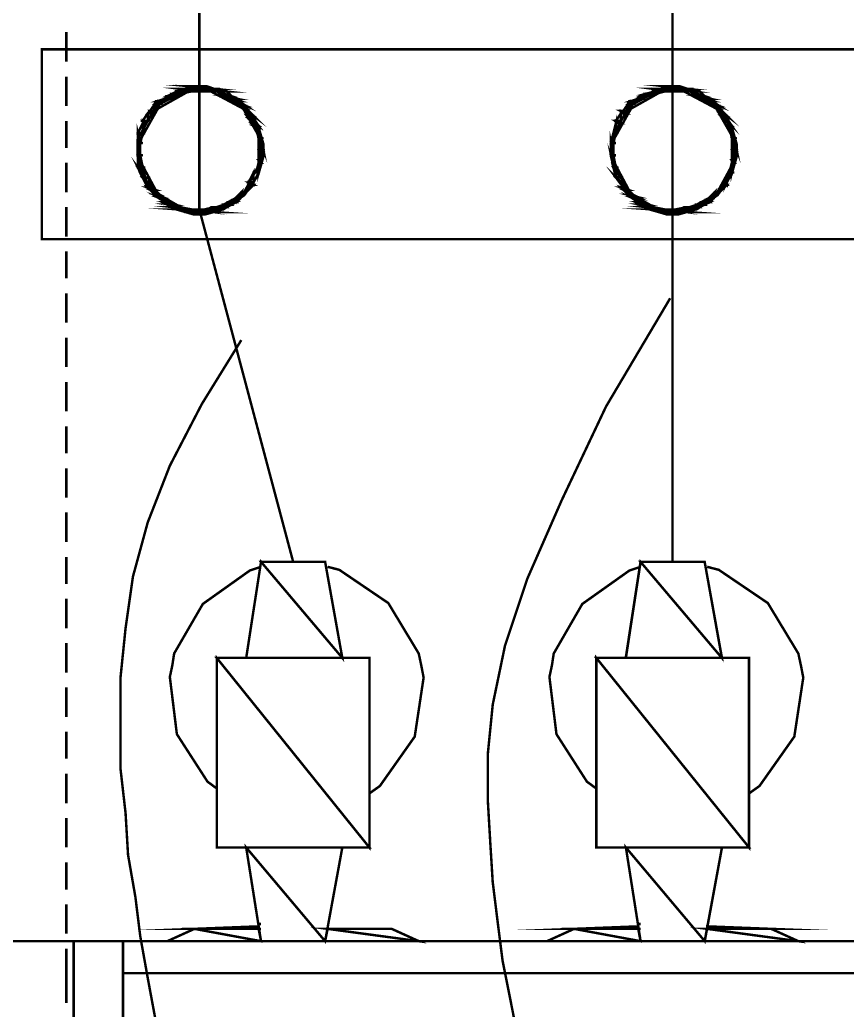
# Model space of a CAD drawing. Header units: metres. Extents: x -593 to 248, y 430 to 1024.
# Drawn here: x -415.98 to -401.74, y 891.44 to 908.48 of the extents above; entities that cross this region are included whole.
import ezdxf

# ---------------------------------------------------------------- set-up
doc = ezdxf.new("R2010")
doc.units = ezdxf.units.M
doc.header["$MEASUREMENT"] = 0
for name, color, linetype in [('C00-00-00-BLACK', 7, 'Continuous'), ('C00-7E-FF', 150, 'Continuous'), ('C00-FF-00', 3, 'Continuous'), ('C62-64-65', 252, 'Continuous'), ('CFF-00-00', 1, 'Continuous')]:
    doc.layers.add(name, color=color, linetype=linetype)

msp = doc.modelspace()

# ---------------------------------------------------------------- linework, layer by layer
at = {"layer": 'C00-00-00-BLACK', "const_width": 0.0423}
for points in [[(-415.599, 907.972), (-415.599, 904.707), (-393.886, 904.707), (-393.886, 907.972), (-415.599, 907.972)], [(-411.785, 906.234), (-411.785, 906.339), (-411.875, 906.652), (-412.114, 906.988), (-412.466, 907.214), (-412.783, 907.295), (-412.888, 907.295), (-413.076, 907.295), (-413.641, 906.988), (-413.949, 906.423), (-413.949, 906.234), (-413.949, 906.129), (-413.867, 905.812), (-413.641, 905.463), (-413.304, 905.223), (-412.992, 905.133), (-412.888, 905.133), (-412.783, 905.133), (-412.466, 905.223), (-412.114, 905.463), (-411.875, 905.812), (-411.785, 906.129), (-411.785, 906.234)], [(-412.846, 907.292), (-413.229, 907.292), (-412.93, 907.25), (-412.846, 907.292)], [(-412.758, 907.335), (-413.054, 907.335), (-412.631, 907.292), (-412.758, 907.335)], [(-412.844, 907.292), (-412.462, 907.25), (-412.631, 907.25), (-412.844, 907.292)], [(-413.229, 907.292), (-412.93, 907.25), (-413.229, 907.25), (-413.229, 907.292)], [(-413.142, 907.292), (-412.547, 907.292), (-413.227, 907.292), (-413.142, 907.292)], [(-412.547, 907.292), (-412.844, 907.292), (-412.462, 907.25), (-412.547, 907.292)], [(-413.054, 907.335), (-412.631, 907.292), (-413.14, 907.292), (-413.054, 907.335)], [(-412.631, 907.292), (-413.142, 907.292), (-412.547, 907.292), (-412.631, 907.292)], [(-412.846, 907.335), (-412.758, 907.335), (-413.057, 907.335), (-412.846, 907.335)], [(-412.591, 907.25), (-412.335, 907.166), (-412.462, 907.166), (-412.591, 907.25)], [(-403.641, 906.234), (-403.641, 906.339), (-403.731, 906.652), (-403.97, 906.988), (-404.323, 907.214), (-404.64, 907.295), (-404.745, 907.295), (-404.934, 907.295), (-405.497, 906.988), (-405.805, 906.423), (-405.805, 906.234), (-405.805, 906.129), (-405.723, 905.812), (-405.497, 905.463), (-405.161, 905.223), (-404.85, 905.133), (-404.745, 905.133), (-404.64, 905.133), (-404.323, 905.223), (-403.97, 905.463), (-403.731, 905.812), (-403.641, 906.129), (-403.641, 906.234)], [(-404.702, 907.292), (-405.085, 907.292), (-404.786, 907.25), (-404.702, 907.292)], [(-404.616, 907.335), (-404.872, 907.335), (-404.49, 907.292), (-404.616, 907.335)], [(-405.085, 907.292), (-404.786, 907.25), (-405.085, 907.25), (-405.085, 907.292)], [(-404.955, 907.292), (-404.406, 907.292), (-405.082, 907.292), (-404.955, 907.292)], [(-404.872, 907.335), (-404.49, 907.292), (-404.955, 907.292), (-404.872, 907.335)], [(-404.406, 907.292), (-404.702, 907.292), (-404.406, 907.25), (-404.406, 907.292)], [(-404.49, 907.292), (-404.955, 907.292), (-404.406, 907.292), (-404.49, 907.292)], [(-404.702, 907.335), (-404.616, 907.335), (-404.872, 907.335), (-404.702, 907.335)], [(-404.702, 907.292), (-404.406, 907.25), (-404.659, 907.25), (-404.702, 907.292)], [(-404.45, 907.25), (-404.193, 907.166), (-404.32, 907.166), (-404.45, 907.25)], [(-411.827, 906.234), (-411.827, 906.413), (-412.134, 906.951), (-412.7, 907.253), (-412.888, 907.253), (-413.067, 907.253), (-413.603, 906.951), (-413.905, 906.413), (-413.905, 906.234), (-413.905, 906.047), (-413.603, 905.483), (-413.067, 905.176), (-412.888, 905.176), (-412.7, 905.176), (-412.134, 905.483), (-411.827, 906.047), (-411.827, 906.234)], [(-413.48, 907.123), (-413.523, 907.08), (-413.608, 907.08), (-413.48, 907.123)], [(-413.396, 907.123), (-413.48, 907.123), (-413.523, 907.08), (-413.396, 907.123)], [(-413.353, 907.207), (-413.312, 907.166), (-413.439, 907.166), (-413.353, 907.207)], [(-413.439, 907.166), (-413.396, 907.123), (-413.48, 907.123), (-413.439, 907.166)], [(-413.312, 907.166), (-413.439, 907.166), (-413.396, 907.123), (-413.312, 907.166)], [(-413.269, 907.25), (-413.227, 907.207), (-413.353, 907.207), (-413.269, 907.25)], [(-413.227, 907.207), (-413.353, 907.207), (-413.312, 907.166), (-413.227, 907.207)], [(-413.014, 907.25), (-413.269, 907.25), (-413.227, 907.207), (-413.014, 907.25)], [(-413.227, 907.25), (-413.014, 907.25), (-413.269, 907.25), (-413.227, 907.25)], [(-412.93, 907.25), (-413.227, 907.25), (-413.014, 907.25), (-412.93, 907.25)], [(-412.419, 907.25), (-412.591, 907.25), (-412.335, 907.166), (-412.419, 907.25)], [(-412.335, 907.166), (-412.465, 907.166), (-412.251, 907.123), (-412.335, 907.166)], [(-412.462, 907.25), (-412.631, 907.25), (-412.419, 907.25), (-412.462, 907.25)], [(-412.631, 907.25), (-412.419, 907.25), (-412.589, 907.25), (-412.631, 907.25)], [(-412.465, 907.166), (-412.251, 907.123), (-412.38, 907.123), (-412.465, 907.166)], [(-412.378, 907.123), (-412.208, 907.08), (-412.292, 907.08), (-412.378, 907.123)], [(-412.251, 907.123), (-412.378, 907.123), (-412.208, 907.08), (-412.251, 907.123)], [(-412.295, 907.08), (-412.082, 906.996), (-412.166, 906.996), (-412.295, 907.08)], [(-403.684, 906.234), (-403.684, 906.413), (-403.991, 906.951), (-404.557, 907.253), (-404.745, 907.253), (-404.924, 907.253), (-405.46, 906.951), (-405.761, 906.413), (-405.761, 906.234), (-405.761, 906.047), (-405.46, 905.483), (-404.924, 905.176), (-404.745, 905.176), (-404.557, 905.176), (-403.991, 905.483), (-403.684, 906.047), (-403.684, 906.234)], [(-405.337, 907.123), (-405.337, 907.08), (-405.464, 907.08), (-405.337, 907.123)], [(-405.209, 907.207), (-405.168, 907.166), (-405.295, 907.166), (-405.209, 907.207)], [(-405.295, 907.166), (-405.252, 907.123), (-405.337, 907.123), (-405.295, 907.166)], [(-405.044, 907.25), (-405.044, 907.204), (-405.212, 907.204), (-405.044, 907.25)], [(-405.252, 907.123), (-405.337, 907.123), (-405.337, 907.08), (-405.252, 907.123)], [(-405.168, 907.166), (-405.295, 907.166), (-405.252, 907.123), (-405.168, 907.166)], [(-405.082, 907.207), (-405.209, 907.207), (-405.168, 907.166), (-405.082, 907.207)], [(-404.872, 907.25), (-404.829, 907.25), (-405.082, 907.25), (-404.872, 907.25)], [(-404.872, 907.25), (-405.082, 907.25), (-404.786, 907.25), (-404.872, 907.25)], [(-404.872, 907.25), (-405.044, 907.25), (-405.044, 907.204), (-404.872, 907.25)], [(-404.406, 907.25), (-404.659, 907.25), (-404.32, 907.25), (-404.406, 907.25)], [(-404.659, 907.25), (-404.32, 907.25), (-404.49, 907.25), (-404.659, 907.25)], [(-404.279, 907.25), (-404.45, 907.25), (-404.193, 907.166), (-404.279, 907.25)], [(-404.193, 907.166), (-404.323, 907.166), (-404.11, 907.123), (-404.193, 907.166)], [(-404.32, 907.25), (-404.49, 907.25), (-404.279, 907.25), (-404.32, 907.25)], [(-404.49, 907.25), (-404.279, 907.25), (-404.449, 907.25), (-404.49, 907.25)], [(-404.323, 907.166), (-404.11, 907.123), (-404.239, 907.123), (-404.323, 907.166)], [(-404.233, 907.123), (-404.064, 907.08), (-404.149, 907.08), (-404.233, 907.123)], [(-404.107, 907.123), (-404.233, 907.123), (-404.064, 907.08), (-404.107, 907.123)], [(-404.151, 907.08), (-403.937, 906.996), (-404.021, 906.996), (-404.151, 907.08)], [(-413.65, 907.038), (-413.65, 906.911), (-413.738, 906.911), (-413.65, 907.038)], [(-413.608, 907.08), (-413.566, 907.038), (-413.65, 907.038), (-413.608, 907.08)], [(-413.566, 907.038), (-413.65, 907.038), (-413.65, 906.911), (-413.566, 907.038)], [(-413.523, 907.08), (-413.608, 907.08), (-413.566, 907.038), (-413.523, 907.08)], [(-412.208, 907.08), (-412.295, 907.08), (-412.082, 906.996), (-412.208, 907.08)], [(-412.166, 906.996), (-412.082, 906.953), (-412.123, 906.953), (-412.166, 906.996)], [(-412.082, 906.996), (-412.166, 906.996), (-412.082, 906.953), (-412.082, 906.996)], [(-412.123, 906.953), (-411.955, 906.827), (-412.039, 906.827), (-412.123, 906.953)], [(-412.082, 906.953), (-412.123, 906.953), (-411.955, 906.827), (-412.082, 906.953)], [(-405.507, 907.038), (-405.507, 906.911), (-405.594, 906.911), (-405.507, 907.038)], [(-405.464, 907.08), (-405.421, 907.038), (-405.507, 907.038), (-405.464, 907.08)], [(-405.421, 907.038), (-405.507, 907.038), (-405.507, 906.911), (-405.421, 907.038)], [(-405.337, 907.08), (-405.464, 907.08), (-405.421, 907.038), (-405.337, 907.08)], [(-404.064, 907.08), (-404.151, 907.08), (-403.937, 906.996), (-404.064, 907.08)], [(-404.021, 906.996), (-403.937, 906.953), (-403.98, 906.953), (-404.021, 906.996)], [(-403.937, 906.996), (-404.021, 906.996), (-403.937, 906.953), (-403.937, 906.996)], [(-403.98, 906.953), (-403.81, 906.827), (-403.895, 906.827), (-403.98, 906.953)], [(-403.937, 906.953), (-403.98, 906.953), (-403.81, 906.827), (-403.937, 906.953)], [(-413.862, 906.7), (-413.862, 906.528), (-413.946, 906.528), (-413.862, 906.7)], [(-413.776, 906.869), (-413.776, 906.741), (-413.865, 906.741), (-413.776, 906.869)], [(-413.862, 906.741), (-413.819, 906.7), (-413.862, 906.7), (-413.862, 906.741)], [(-413.735, 906.911), (-413.692, 906.869), (-413.776, 906.869), (-413.735, 906.911)], [(-413.692, 906.869), (-413.776, 906.869), (-413.776, 906.741), (-413.692, 906.869)], [(-413.65, 906.911), (-413.735, 906.911), (-413.692, 906.869), (-413.65, 906.911)], [(-412.041, 906.784), (-411.869, 906.657), (-411.955, 906.657), (-412.041, 906.784)], [(-411.955, 906.827), (-412.039, 906.827), (-411.955, 906.784), (-411.955, 906.827)], [(-411.955, 906.784), (-412.041, 906.784), (-411.869, 906.657), (-411.955, 906.784)], [(-412.039, 906.827), (-411.955, 906.784), (-412.039, 906.784), (-412.039, 906.827)], [(-411.912, 906.614), (-411.827, 906.445), (-411.869, 906.445), (-411.912, 906.614)], [(-405.72, 906.7), (-405.72, 906.528), (-405.763, 906.528), (-405.72, 906.7)], [(-405.634, 906.869), (-405.634, 906.741), (-405.72, 906.741), (-405.634, 906.869)], [(-405.507, 906.911), (-405.634, 906.911), (-405.548, 906.869), (-405.507, 906.911)], [(-405.634, 906.911), (-405.548, 906.869), (-405.634, 906.869), (-405.634, 906.911)], [(-405.548, 906.869), (-405.634, 906.869), (-405.634, 906.741), (-405.548, 906.869)], [(-403.895, 906.827), (-403.81, 906.784), (-403.853, 906.784), (-403.895, 906.827)], [(-403.853, 906.784), (-403.725, 906.657), (-403.768, 906.657), (-403.853, 906.784)], [(-403.81, 906.827), (-403.895, 906.827), (-403.81, 906.784), (-403.81, 906.827)], [(-403.81, 906.784), (-403.853, 906.784), (-403.725, 906.657), (-403.81, 906.784)], [(-403.768, 906.614), (-403.684, 906.445), (-403.725, 906.445), (-403.768, 906.614)], [(-413.946, 906.53), (-413.905, 906.361), (-413.946, 906.361), (-413.946, 906.53)], [(-413.776, 906.741), (-413.862, 906.741), (-413.819, 906.7), (-413.776, 906.741)], [(-413.819, 906.7), (-413.862, 906.7), (-413.862, 906.528), (-413.819, 906.7)], [(-411.955, 906.657), (-411.869, 906.614), (-411.912, 906.614), (-411.955, 906.657)], [(-411.869, 906.657), (-411.955, 906.657), (-411.869, 906.614), (-411.869, 906.657)], [(-411.869, 906.614), (-411.912, 906.614), (-411.827, 906.445), (-411.869, 906.614)], [(-405.763, 906.53), (-405.763, 906.361), (-405.805, 906.361), (-405.763, 906.53)], [(-405.636, 906.741), (-405.72, 906.741), (-405.636, 906.7), (-405.636, 906.741)], [(-405.72, 906.741), (-405.636, 906.7), (-405.72, 906.7), (-405.72, 906.741)], [(-405.636, 906.7), (-405.72, 906.7), (-405.72, 906.528), (-405.636, 906.7)], [(-403.725, 906.657), (-403.768, 906.657), (-403.725, 906.614), (-403.725, 906.657)], [(-403.725, 906.614), (-403.768, 906.614), (-403.684, 906.445), (-403.725, 906.614)], [(-403.768, 906.657), (-403.725, 906.614), (-403.768, 906.614), (-403.768, 906.657)], [(-413.862, 906.53), (-413.946, 906.53), (-413.905, 906.361), (-413.862, 906.53)], [(-413.946, 906.361), (-413.905, 906.149), (-413.946, 906.149), (-413.946, 906.361)], [(-413.946, 906.53), (-413.862, 906.53), (-413.819, 906.53), (-413.946, 906.53)], [(-413.862, 906.53), (-413.819, 906.53), (-413.946, 906.53), (-413.862, 906.53)], [(-411.827, 906.445), (-411.869, 906.445), (-411.785, 906.234), (-411.827, 906.445)], [(-411.869, 906.445), (-411.785, 906.234), (-411.869, 906.234), (-411.869, 906.445)], [(-411.869, 906.445), (-411.827, 906.445), (-411.785, 906.445), (-411.869, 906.445)], [(-411.827, 906.445), (-411.785, 906.445), (-411.869, 906.445), (-411.827, 906.445)], [(-405.805, 906.361), (-405.763, 906.149), (-405.805, 906.149), (-405.805, 906.361)], [(-405.763, 906.53), (-405.72, 906.53), (-405.678, 906.53), (-405.763, 906.53)], [(-405.72, 906.53), (-405.678, 906.53), (-405.763, 906.53), (-405.72, 906.53)], [(-405.72, 906.53), (-405.763, 906.53), (-405.763, 906.361), (-405.72, 906.53)], [(-403.684, 906.445), (-403.725, 906.445), (-403.641, 906.234), (-403.684, 906.445)], [(-403.725, 906.445), (-403.641, 906.234), (-403.725, 906.234), (-403.725, 906.445)], [(-403.725, 906.445), (-403.684, 906.445), (-403.641, 906.445), (-403.725, 906.445)], [(-403.684, 906.445), (-403.641, 906.445), (-403.725, 906.445), (-403.684, 906.445)], [(-413.905, 906.361), (-413.946, 906.361), (-413.905, 906.149), (-413.905, 906.361)], [(-413.946, 906.361), (-413.905, 906.361), (-413.862, 906.361), (-413.946, 906.361)], [(-413.905, 906.361), (-413.862, 906.361), (-413.946, 906.361), (-413.905, 906.361)], [(-411.869, 906.234), (-411.827, 906.065), (-411.869, 906.065), (-411.869, 906.234)], [(-405.805, 906.149), (-405.72, 905.938), (-405.763, 905.938), (-405.805, 906.149)], [(-405.763, 906.361), (-405.805, 906.361), (-405.763, 906.149), (-405.763, 906.361)], [(-405.805, 906.361), (-405.763, 906.361), (-405.72, 906.361), (-405.805, 906.361)], [(-405.763, 906.361), (-405.72, 906.361), (-405.805, 906.361), (-405.763, 906.361)], [(-403.725, 906.234), (-403.684, 906.065), (-403.725, 906.065), (-403.725, 906.234)], [(-413.946, 905.938), (-413.819, 905.768), (-413.862, 905.768), (-413.946, 905.938)], [(-413.905, 906.149), (-413.946, 906.149), (-413.862, 905.938), (-413.905, 906.149)], [(-413.946, 906.149), (-413.862, 905.938), (-413.946, 905.938), (-413.946, 906.149)], [(-413.946, 906.149), (-413.905, 906.149), (-413.862, 906.149), (-413.946, 906.149)], [(-413.905, 906.149), (-413.862, 906.149), (-413.946, 906.149), (-413.905, 906.149)], [(-411.869, 906.022), (-411.869, 905.852), (-411.912, 905.852), (-411.869, 906.022)], [(-411.785, 906.234), (-411.869, 906.234), (-411.827, 906.065), (-411.785, 906.234)], [(-411.869, 906.065), (-411.827, 906.022), (-411.869, 906.022), (-411.869, 906.065)], [(-405.763, 906.149), (-405.805, 906.149), (-405.72, 905.938), (-405.763, 906.149)], [(-405.805, 906.149), (-405.763, 906.149), (-405.72, 906.149), (-405.805, 906.149)], [(-405.763, 906.149), (-405.72, 906.149), (-405.805, 906.149), (-405.763, 906.149)], [(-403.725, 906.022), (-403.725, 905.852), (-403.768, 905.852), (-403.725, 906.022)], [(-403.641, 906.234), (-403.725, 906.234), (-403.684, 906.065), (-403.641, 906.234)], [(-403.725, 906.065), (-403.684, 906.022), (-403.725, 906.022), (-403.725, 906.065)], [(-413.862, 905.938), (-413.946, 905.938), (-413.819, 905.768), (-413.862, 905.938)], [(-413.946, 905.938), (-413.862, 905.938), (-413.819, 905.938), (-413.946, 905.938)], [(-413.862, 905.938), (-413.819, 905.938), (-413.946, 905.938), (-413.862, 905.938)], [(-411.955, 905.852), (-411.955, 905.683), (-412.041, 905.683), (-411.955, 905.852)], [(-411.827, 906.065), (-411.869, 906.065), (-411.827, 906.022), (-411.827, 906.065)], [(-411.827, 906.022), (-411.869, 906.022), (-411.869, 905.852), (-411.827, 906.022)], [(-405.72, 905.766), (-405.548, 905.596), (-405.594, 905.596), (-405.72, 905.766)], [(-405.763, 905.938), (-405.636, 905.768), (-405.72, 905.768), (-405.763, 905.938)], [(-405.72, 905.938), (-405.763, 905.938), (-405.636, 905.768), (-405.72, 905.938)], [(-405.763, 905.938), (-405.72, 905.938), (-405.678, 905.938), (-405.763, 905.938)], [(-405.72, 905.938), (-405.678, 905.938), (-405.763, 905.938), (-405.72, 905.938)], [(-403.768, 905.852), (-403.81, 905.682), (-403.853, 905.682), (-403.768, 905.852)], [(-403.684, 906.065), (-403.725, 906.065), (-403.684, 906.022), (-403.684, 906.065)], [(-403.684, 906.022), (-403.725, 906.022), (-403.725, 905.852), (-403.684, 906.022)], [(-413.865, 905.766), (-413.692, 905.593), (-413.776, 905.593), (-413.865, 905.766)], [(-413.776, 905.766), (-413.865, 905.766), (-413.692, 905.593), (-413.776, 905.766)], [(-413.776, 905.766), (-413.735, 905.766), (-413.862, 905.766), (-413.776, 905.766)], [(-413.776, 905.766), (-413.862, 905.766), (-413.819, 905.766), (-413.776, 905.766)], [(-412.039, 905.639), (-412.082, 905.512), (-412.123, 905.512), (-412.039, 905.639)], [(-411.912, 905.852), (-411.869, 905.852), (-411.955, 905.852), (-411.912, 905.852)], [(-411.869, 905.852), (-411.955, 905.852), (-411.955, 905.683), (-411.869, 905.852)], [(-411.869, 905.852), (-411.912, 905.852), (-411.869, 905.852)], [(-405.636, 905.766), (-405.72, 905.766), (-405.548, 905.596), (-405.636, 905.766)], [(-405.72, 905.766), (-405.636, 905.766), (-405.594, 905.766), (-405.72, 905.766)], [(-405.636, 905.766), (-405.594, 905.766), (-405.72, 905.766), (-405.636, 905.766)], [(-403.895, 905.639), (-403.937, 905.512), (-403.98, 905.512), (-403.895, 905.639)], [(-403.725, 905.852), (-403.768, 905.852), (-403.81, 905.682), (-403.725, 905.852)], [(-403.768, 905.852), (-403.725, 905.852), (-403.684, 905.852), (-403.768, 905.852)], [(-403.725, 905.852), (-403.684, 905.852), (-403.768, 905.852), (-403.725, 905.852)], [(-413.692, 905.596), (-413.776, 905.596), (-413.65, 905.554), (-413.692, 905.596)], [(-413.776, 905.596), (-413.65, 905.554), (-413.735, 905.554), (-413.776, 905.596)], [(-413.735, 905.554), (-413.566, 905.469), (-413.65, 905.469), (-413.735, 905.554)], [(-412.166, 905.512), (-412.208, 905.384), (-412.292, 905.384), (-412.166, 905.512)], [(-411.955, 905.639), (-412.039, 905.639), (-412.082, 905.512), (-411.955, 905.639)], [(-411.955, 905.682), (-412.039, 905.682), (-411.955, 905.639), (-411.955, 905.682)], [(-412.039, 905.682), (-411.955, 905.639), (-412.039, 905.639), (-412.039, 905.682)], [(-405.548, 905.596), (-405.634, 905.596), (-405.507, 905.554), (-405.548, 905.596)], [(-405.634, 905.596), (-405.507, 905.554), (-405.591, 905.554), (-405.634, 905.596)], [(-405.591, 905.554), (-405.421, 905.469), (-405.507, 905.469), (-405.591, 905.554)], [(-404.021, 905.512), (-404.064, 905.384), (-404.149, 905.384), (-404.021, 905.512)], [(-403.81, 905.639), (-403.895, 905.639), (-403.937, 905.512), (-403.81, 905.639)], [(-403.853, 905.682), (-403.81, 905.639), (-403.895, 905.639), (-403.853, 905.682)], [(-403.81, 905.682), (-403.853, 905.682), (-403.81, 905.639), (-403.81, 905.682)], [(-413.65, 905.554), (-413.735, 905.554), (-413.566, 905.469), (-413.65, 905.554)], [(-413.61, 905.427), (-413.396, 905.343), (-413.48, 905.343), (-413.61, 905.427)], [(-413.566, 905.469), (-413.65, 905.469), (-413.523, 905.427), (-413.566, 905.469)], [(-413.65, 905.469), (-413.523, 905.427), (-413.608, 905.427), (-413.65, 905.469)], [(-413.523, 905.427), (-413.61, 905.427), (-413.396, 905.343), (-413.523, 905.427)], [(-412.082, 905.512), (-412.166, 905.512), (-412.208, 905.384), (-412.082, 905.512)], [(-412.123, 905.512), (-412.082, 905.512), (-412.166, 905.512), (-412.123, 905.512)], [(-412.082, 905.512), (-412.123, 905.512), (-412.082, 905.512)], [(-405.421, 905.469), (-405.507, 905.469), (-405.337, 905.427), (-405.421, 905.469)], [(-405.507, 905.554), (-405.591, 905.554), (-405.421, 905.469), (-405.507, 905.554)], [(-405.464, 905.427), (-405.252, 905.343), (-405.337, 905.343), (-405.464, 905.427)], [(-405.507, 905.469), (-405.337, 905.427), (-405.464, 905.427), (-405.507, 905.469)], [(-405.337, 905.427), (-405.464, 905.427), (-405.252, 905.343), (-405.337, 905.427)], [(-403.937, 905.512), (-404.021, 905.512), (-404.064, 905.384), (-403.937, 905.512)], [(-403.98, 905.512), (-403.937, 905.512), (-404.021, 905.512), (-403.98, 905.512)], [(-403.937, 905.512), (-403.98, 905.512), (-403.937, 905.512)], [(-413.227, 905.257), (-413.353, 905.257), (-413.014, 905.216), (-413.227, 905.257)], [(-413.312, 905.3), (-413.442, 905.3), (-413.227, 905.257), (-413.312, 905.3)], [(-413.396, 905.343), (-413.48, 905.343), (-413.312, 905.3), (-413.396, 905.343)], [(-413.442, 905.3), (-413.227, 905.257), (-413.356, 905.257), (-413.442, 905.3)], [(-413.48, 905.343), (-413.312, 905.3), (-413.439, 905.3), (-413.48, 905.343)], [(-413.353, 905.257), (-413.014, 905.216), (-413.269, 905.216), (-413.353, 905.257)], [(-413.227, 905.216), (-412.631, 905.173), (-413.142, 905.173), (-413.227, 905.216)], [(-412.631, 905.257), (-412.547, 905.216), (-412.801, 905.216), (-412.631, 905.257)], [(-412.462, 905.257), (-412.631, 905.257), (-412.547, 905.216), (-412.462, 905.257)], [(-412.462, 905.3), (-412.419, 905.257), (-412.589, 905.257), (-412.462, 905.3)], [(-412.589, 905.257), (-412.462, 905.257), (-412.631, 905.257), (-412.589, 905.257)], [(-412.419, 905.257), (-412.589, 905.257), (-412.462, 905.257), (-412.419, 905.257)], [(-412.378, 905.343), (-412.335, 905.3), (-412.462, 905.3), (-412.378, 905.343)], [(-412.335, 905.3), (-412.462, 905.3), (-412.419, 905.257), (-412.335, 905.3)], [(-412.292, 905.384), (-412.251, 905.343), (-412.378, 905.343), (-412.292, 905.384)], [(-412.251, 905.343), (-412.378, 905.343), (-412.335, 905.3), (-412.251, 905.343)], [(-412.208, 905.384), (-412.292, 905.384), (-412.251, 905.343), (-412.208, 905.384)], [(-405.082, 905.257), (-405.209, 905.257), (-404.872, 905.216), (-405.082, 905.257)], [(-405.168, 905.3), (-405.297, 905.3), (-405.082, 905.257), (-405.168, 905.3)], [(-405.252, 905.343), (-405.337, 905.343), (-405.168, 905.3), (-405.252, 905.343)], [(-405.297, 905.3), (-405.082, 905.257), (-405.212, 905.257), (-405.297, 905.3)], [(-405.209, 905.257), (-404.872, 905.216), (-405.082, 905.216), (-405.209, 905.257)], [(-405.337, 905.343), (-405.168, 905.3), (-405.295, 905.3), (-405.337, 905.343)], [(-405.082, 905.216), (-404.49, 905.173), (-404.955, 905.173), (-405.082, 905.216)], [(-404.49, 905.257), (-404.406, 905.216), (-404.702, 905.216), (-404.49, 905.257)], [(-404.32, 905.257), (-404.49, 905.257), (-404.406, 905.216), (-404.32, 905.257)], [(-404.32, 905.3), (-404.279, 905.257), (-404.449, 905.257), (-404.32, 905.3)], [(-404.449, 905.257), (-404.32, 905.257), (-404.49, 905.257), (-404.449, 905.257)], [(-404.279, 905.257), (-404.449, 905.257), (-404.32, 905.257), (-404.279, 905.257)], [(-404.236, 905.343), (-404.193, 905.3), (-404.32, 905.3), (-404.236, 905.343)], [(-404.193, 905.3), (-404.32, 905.3), (-404.279, 905.257), (-404.193, 905.3)], [(-404.151, 905.384), (-404.107, 905.343), (-404.236, 905.343), (-404.151, 905.384)], [(-404.107, 905.343), (-404.236, 905.343), (-404.193, 905.3), (-404.107, 905.343)], [(-404.064, 905.384), (-404.151, 905.384), (-404.107, 905.343), (-404.064, 905.384)], [(-412.547, 905.216), (-413.227, 905.216), (-412.631, 905.173), (-412.547, 905.216)], [(-413.014, 905.216), (-413.269, 905.216), (-412.93, 905.216), (-413.014, 905.216)], [(-413.269, 905.216), (-412.93, 905.216), (-413.227, 905.216), (-413.269, 905.216)], [(-412.846, 905.216), (-412.803, 905.216), (-413.227, 905.216), (-412.846, 905.216)], [(-412.846, 905.216), (-413.227, 905.216), (-412.93, 905.216), (-412.846, 905.216)], [(-412.631, 905.173), (-413.142, 905.173), (-412.758, 905.173), (-412.631, 905.173)], [(-413.142, 905.173), (-412.758, 905.173), (-413.057, 905.173), (-413.142, 905.173)], [(-413.057, 905.173), (-412.758, 905.173), (-412.846, 905.173), (-413.057, 905.173)], [(-412.803, 905.216), (-412.547, 905.216), (-412.846, 905.216), (-412.803, 905.216)], [(-412.547, 905.216), (-412.803, 905.216), (-412.547, 905.216)], [(-404.406, 905.216), (-405.082, 905.216), (-404.49, 905.173), (-404.406, 905.216)], [(-404.786, 905.216), (-404.745, 905.216), (-405.082, 905.216), (-404.786, 905.216)], [(-404.786, 905.216), (-405.082, 905.216), (-404.872, 905.216), (-404.786, 905.216)], [(-404.702, 905.216), (-404.659, 905.216), (-405.082, 905.216), (-404.702, 905.216)], [(-404.702, 905.216), (-405.082, 905.216), (-404.786, 905.216), (-404.702, 905.216)], [(-404.49, 905.173), (-404.955, 905.173), (-404.616, 905.173), (-404.49, 905.173)], [(-404.955, 905.173), (-404.616, 905.173), (-404.872, 905.173), (-404.955, 905.173)], [(-404.872, 905.173), (-404.616, 905.173), (-404.702, 905.173), (-404.872, 905.173)], [(-409.962, 894.238), (-409.962, 897.5), (-412.589, 897.5), (-412.589, 894.238), (-409.962, 894.238)], [(-406.059, 897.5), (-403.429, 897.5), (-403.429, 894.238), (-406.059, 894.238), (-406.059, 897.5)]]:
    msp.add_lwpolyline(points, close=True, dxfattribs=at)
at = {"layer": 'C00-00-00-BLACK'}
for points in [[(-412.846, 907.292), (-413.229, 907.292), (-412.93, 907.25), (-412.846, 907.292)], [(-413.229, 907.292), (-412.93, 907.25), (-413.229, 907.25), (-413.229, 907.292)], [(-413.142, 907.292), (-412.547, 907.292), (-413.227, 907.292), (-413.142, 907.292)], [(-412.631, 907.292), (-413.142, 907.292), (-412.547, 907.292), (-412.631, 907.292)], [(-413.054, 907.335), (-412.631, 907.292), (-413.14, 907.292), (-413.054, 907.335)], [(-412.846, 907.335), (-412.758, 907.335), (-413.057, 907.335), (-412.846, 907.335)], [(-412.758, 907.335), (-413.054, 907.335), (-412.631, 907.292), (-412.758, 907.335)], [(-412.547, 907.292), (-412.844, 907.292), (-412.462, 907.25), (-412.547, 907.292)], [(-412.844, 907.292), (-412.462, 907.25), (-412.631, 907.25), (-412.844, 907.292)], [(-404.702, 907.292), (-405.085, 907.292), (-404.786, 907.25), (-404.702, 907.292)], [(-405.085, 907.292), (-404.786, 907.25), (-405.085, 907.25), (-405.085, 907.292)], [(-404.955, 907.292), (-404.406, 907.292), (-405.082, 907.292), (-404.955, 907.292)], [(-404.872, 907.335), (-404.49, 907.292), (-404.955, 907.292), (-404.872, 907.335)], [(-404.49, 907.292), (-404.955, 907.292), (-404.406, 907.292), (-404.49, 907.292)], [(-404.702, 907.335), (-404.616, 907.335), (-404.872, 907.335), (-404.702, 907.335)], [(-404.616, 907.335), (-404.872, 907.335), (-404.49, 907.292), (-404.616, 907.335)], [(-404.406, 907.292), (-404.702, 907.292), (-404.406, 907.25), (-404.406, 907.292)], [(-404.702, 907.292), (-404.406, 907.25), (-404.659, 907.25), (-404.702, 907.292)], [(-413.48, 907.123), (-413.523, 907.08), (-413.608, 907.08), (-413.48, 907.123)], [(-413.396, 907.123), (-413.48, 907.123), (-413.523, 907.08), (-413.396, 907.123)], [(-413.439, 907.166), (-413.396, 907.123), (-413.48, 907.123), (-413.439, 907.166)], [(-413.353, 907.207), (-413.312, 907.166), (-413.439, 907.166), (-413.353, 907.207)], [(-413.312, 907.166), (-413.439, 907.166), (-413.396, 907.123), (-413.312, 907.166)], [(-413.269, 907.25), (-413.227, 907.207), (-413.353, 907.207), (-413.269, 907.25)], [(-413.227, 907.207), (-413.353, 907.207), (-413.312, 907.166), (-413.227, 907.207)], [(-413.227, 907.25), (-413.014, 907.25), (-413.269, 907.25), (-413.227, 907.25)], [(-413.014, 907.25), (-413.269, 907.25), (-413.227, 907.207), (-413.014, 907.25)], [(-412.93, 907.25), (-413.227, 907.25), (-413.014, 907.25), (-412.93, 907.25)], [(-412.462, 907.25), (-412.631, 907.25), (-412.419, 907.25), (-412.462, 907.25)], [(-412.631, 907.25), (-412.419, 907.25), (-412.589, 907.25), (-412.631, 907.25)], [(-412.419, 907.25), (-412.591, 907.25), (-412.335, 907.166), (-412.419, 907.25)], [(-412.591, 907.25), (-412.335, 907.166), (-412.462, 907.166), (-412.591, 907.25)], [(-412.335, 907.166), (-412.465, 907.166), (-412.251, 907.123), (-412.335, 907.166)], [(-412.465, 907.166), (-412.251, 907.123), (-412.38, 907.123), (-412.465, 907.166)], [(-412.251, 907.123), (-412.378, 907.123), (-412.208, 907.08), (-412.251, 907.123)], [(-412.378, 907.123), (-412.208, 907.08), (-412.292, 907.08), (-412.378, 907.123)], [(-405.337, 907.123), (-405.337, 907.08), (-405.464, 907.08), (-405.337, 907.123)], [(-405.295, 907.166), (-405.252, 907.123), (-405.337, 907.123), (-405.295, 907.166)], [(-405.252, 907.123), (-405.337, 907.123), (-405.337, 907.08), (-405.252, 907.123)], [(-405.209, 907.207), (-405.168, 907.166), (-405.295, 907.166), (-405.209, 907.207)], [(-405.168, 907.166), (-405.295, 907.166), (-405.252, 907.123), (-405.168, 907.166)], [(-405.044, 907.25), (-405.044, 907.204), (-405.212, 907.204), (-405.044, 907.25)], [(-405.082, 907.207), (-405.209, 907.207), (-405.168, 907.166), (-405.082, 907.207)], [(-404.872, 907.25), (-404.829, 907.25), (-405.082, 907.25), (-404.872, 907.25)], [(-404.872, 907.25), (-405.082, 907.25), (-404.786, 907.25), (-404.872, 907.25)], [(-404.872, 907.25), (-405.044, 907.25), (-405.044, 907.204), (-404.872, 907.25)], [(-404.406, 907.25), (-404.659, 907.25), (-404.32, 907.25), (-404.406, 907.25)], [(-404.659, 907.25), (-404.32, 907.25), (-404.49, 907.25), (-404.659, 907.25)], [(-404.32, 907.25), (-404.49, 907.25), (-404.279, 907.25), (-404.32, 907.25)], [(-404.49, 907.25), (-404.279, 907.25), (-404.449, 907.25), (-404.49, 907.25)], [(-404.279, 907.25), (-404.45, 907.25), (-404.193, 907.166), (-404.279, 907.25)], [(-404.45, 907.25), (-404.193, 907.166), (-404.32, 907.166), (-404.45, 907.25)], [(-404.193, 907.166), (-404.323, 907.166), (-404.11, 907.123), (-404.193, 907.166)], [(-404.323, 907.166), (-404.11, 907.123), (-404.239, 907.123), (-404.323, 907.166)], [(-404.107, 907.123), (-404.233, 907.123), (-404.064, 907.08), (-404.107, 907.123)], [(-404.233, 907.123), (-404.064, 907.08), (-404.149, 907.08), (-404.233, 907.123)], [(-413.65, 907.038), (-413.65, 906.911), (-413.738, 906.911), (-413.65, 907.038)], [(-413.608, 907.08), (-413.566, 907.038), (-413.65, 907.038), (-413.608, 907.08)], [(-413.566, 907.038), (-413.65, 907.038), (-413.65, 906.911), (-413.566, 907.038)], [(-413.523, 907.08), (-413.608, 907.08), (-413.566, 907.038), (-413.523, 907.08)], [(-412.208, 907.08), (-412.295, 907.08), (-412.082, 906.996), (-412.208, 907.08)], [(-412.295, 907.08), (-412.082, 906.996), (-412.166, 906.996), (-412.295, 907.08)], [(-412.082, 906.996), (-412.166, 906.996), (-412.082, 906.953), (-412.082, 906.996)], [(-412.166, 906.996), (-412.082, 906.953), (-412.123, 906.953), (-412.166, 906.996)], [(-412.082, 906.953), (-412.123, 906.953), (-411.955, 906.827), (-412.082, 906.953)], [(-412.123, 906.953), (-411.955, 906.827), (-412.039, 906.827), (-412.123, 906.953)], [(-405.507, 907.038), (-405.507, 906.911), (-405.594, 906.911), (-405.507, 907.038)], [(-405.464, 907.08), (-405.421, 907.038), (-405.507, 907.038), (-405.464, 907.08)], [(-405.421, 907.038), (-405.507, 907.038), (-405.507, 906.911), (-405.421, 907.038)], [(-405.337, 907.08), (-405.464, 907.08), (-405.421, 907.038), (-405.337, 907.08)], [(-404.064, 907.08), (-404.151, 907.08), (-403.937, 906.996), (-404.064, 907.08)], [(-404.151, 907.08), (-403.937, 906.996), (-404.021, 906.996), (-404.151, 907.08)], [(-403.937, 906.996), (-404.021, 906.996), (-403.937, 906.953), (-403.937, 906.996)], [(-404.021, 906.996), (-403.937, 906.953), (-403.98, 906.953), (-404.021, 906.996)], [(-403.937, 906.953), (-403.98, 906.953), (-403.81, 906.827), (-403.937, 906.953)], [(-403.98, 906.953), (-403.81, 906.827), (-403.895, 906.827), (-403.98, 906.953)], [(-413.776, 906.869), (-413.776, 906.741), (-413.865, 906.741), (-413.776, 906.869)], [(-413.735, 906.911), (-413.692, 906.869), (-413.776, 906.869), (-413.735, 906.911)], [(-413.692, 906.869), (-413.776, 906.869), (-413.776, 906.741), (-413.692, 906.869)], [(-413.65, 906.911), (-413.735, 906.911), (-413.692, 906.869), (-413.65, 906.911)], [(-411.955, 906.784), (-412.041, 906.784), (-411.869, 906.657), (-411.955, 906.784)], [(-412.041, 906.784), (-411.869, 906.657), (-411.955, 906.657), (-412.041, 906.784)], [(-411.955, 906.827), (-412.039, 906.827), (-411.955, 906.784), (-411.955, 906.827)], [(-412.039, 906.827), (-411.955, 906.784), (-412.039, 906.784), (-412.039, 906.827)], [(-405.634, 906.869), (-405.634, 906.741), (-405.72, 906.741), (-405.634, 906.869)], [(-405.507, 906.911), (-405.634, 906.911), (-405.548, 906.869), (-405.507, 906.911)], [(-405.634, 906.911), (-405.548, 906.869), (-405.634, 906.869), (-405.634, 906.911)], [(-405.548, 906.869), (-405.634, 906.869), (-405.634, 906.741), (-405.548, 906.869)], [(-403.81, 906.827), (-403.895, 906.827), (-403.81, 906.784), (-403.81, 906.827)], [(-403.895, 906.827), (-403.81, 906.784), (-403.853, 906.784), (-403.895, 906.827)], [(-403.81, 906.784), (-403.853, 906.784), (-403.725, 906.657), (-403.81, 906.784)], [(-403.853, 906.784), (-403.725, 906.657), (-403.768, 906.657), (-403.853, 906.784)], [(-413.862, 906.7), (-413.862, 906.528), (-413.946, 906.528), (-413.862, 906.7)], [(-413.776, 906.741), (-413.862, 906.741), (-413.819, 906.7), (-413.776, 906.741)], [(-413.862, 906.741), (-413.819, 906.7), (-413.862, 906.7), (-413.862, 906.741)], [(-413.819, 906.7), (-413.862, 906.7), (-413.862, 906.528), (-413.819, 906.7)], [(-411.869, 906.657), (-411.955, 906.657), (-411.869, 906.614), (-411.869, 906.657)], [(-411.955, 906.657), (-411.869, 906.614), (-411.912, 906.614), (-411.955, 906.657)], [(-411.869, 906.614), (-411.912, 906.614), (-411.827, 906.445), (-411.869, 906.614)], [(-411.912, 906.614), (-411.827, 906.445), (-411.869, 906.445), (-411.912, 906.614)], [(-405.72, 906.7), (-405.72, 906.528), (-405.763, 906.528), (-405.72, 906.7)], [(-405.636, 906.741), (-405.72, 906.741), (-405.636, 906.7), (-405.636, 906.741)], [(-405.72, 906.741), (-405.636, 906.7), (-405.72, 906.7), (-405.72, 906.741)], [(-405.636, 906.7), (-405.72, 906.7), (-405.72, 906.528), (-405.636, 906.7)], [(-403.725, 906.657), (-403.768, 906.657), (-403.725, 906.614), (-403.725, 906.657)], [(-403.768, 906.657), (-403.725, 906.614), (-403.768, 906.614), (-403.768, 906.657)], [(-403.725, 906.614), (-403.768, 906.614), (-403.684, 906.445), (-403.725, 906.614)], [(-403.768, 906.614), (-403.684, 906.445), (-403.725, 906.445), (-403.768, 906.614)], [(-413.946, 906.53), (-413.862, 906.53), (-413.819, 906.53), (-413.946, 906.53)], [(-413.862, 906.53), (-413.819, 906.53), (-413.946, 906.53), (-413.862, 906.53)], [(-413.862, 906.53), (-413.946, 906.53), (-413.905, 906.361), (-413.862, 906.53)], [(-413.946, 906.53), (-413.905, 906.361), (-413.946, 906.361), (-413.946, 906.53)], [(-411.869, 906.445), (-411.827, 906.445), (-411.785, 906.445), (-411.869, 906.445)], [(-411.827, 906.445), (-411.785, 906.445), (-411.869, 906.445), (-411.827, 906.445)], [(-411.827, 906.445), (-411.869, 906.445), (-411.785, 906.234), (-411.827, 906.445)], [(-411.869, 906.445), (-411.785, 906.234), (-411.869, 906.234), (-411.869, 906.445)], [(-405.763, 906.53), (-405.763, 906.361), (-405.805, 906.361), (-405.763, 906.53)], [(-405.763, 906.53), (-405.72, 906.53), (-405.678, 906.53), (-405.763, 906.53)], [(-405.72, 906.53), (-405.678, 906.53), (-405.763, 906.53), (-405.72, 906.53)], [(-405.72, 906.53), (-405.763, 906.53), (-405.763, 906.361), (-405.72, 906.53)], [(-403.725, 906.445), (-403.684, 906.445), (-403.641, 906.445), (-403.725, 906.445)], [(-403.684, 906.445), (-403.641, 906.445), (-403.725, 906.445), (-403.684, 906.445)], [(-403.684, 906.445), (-403.725, 906.445), (-403.641, 906.234), (-403.684, 906.445)], [(-403.725, 906.445), (-403.641, 906.234), (-403.725, 906.234), (-403.725, 906.445)], [(-413.946, 906.361), (-413.905, 906.361), (-413.862, 906.361), (-413.946, 906.361)], [(-413.905, 906.361), (-413.862, 906.361), (-413.946, 906.361), (-413.905, 906.361)], [(-413.905, 906.361), (-413.946, 906.361), (-413.905, 906.149), (-413.905, 906.361)], [(-413.946, 906.361), (-413.905, 906.149), (-413.946, 906.149), (-413.946, 906.361)], [(-405.805, 906.361), (-405.763, 906.361), (-405.72, 906.361), (-405.805, 906.361)], [(-405.763, 906.361), (-405.72, 906.361), (-405.805, 906.361), (-405.763, 906.361)], [(-405.763, 906.361), (-405.805, 906.361), (-405.763, 906.149), (-405.763, 906.361)], [(-405.805, 906.361), (-405.763, 906.149), (-405.805, 906.149), (-405.805, 906.361)], [(-413.946, 906.149), (-413.905, 906.149), (-413.862, 906.149), (-413.946, 906.149)], [(-413.905, 906.149), (-413.862, 906.149), (-413.946, 906.149), (-413.905, 906.149)], [(-413.905, 906.149), (-413.946, 906.149), (-413.862, 905.938), (-413.905, 906.149)], [(-413.946, 906.149), (-413.862, 905.938), (-413.946, 905.938), (-413.946, 906.149)], [(-411.785, 906.234), (-411.869, 906.234), (-411.827, 906.065), (-411.785, 906.234)], [(-411.869, 906.234), (-411.827, 906.065), (-411.869, 906.065), (-411.869, 906.234)], [(-405.805, 906.149), (-405.763, 906.149), (-405.72, 906.149), (-405.805, 906.149)], [(-405.763, 906.149), (-405.72, 906.149), (-405.805, 906.149), (-405.763, 906.149)], [(-405.763, 906.149), (-405.805, 906.149), (-405.72, 905.938), (-405.763, 906.149)], [(-405.805, 906.149), (-405.72, 905.938), (-405.763, 905.938), (-405.805, 906.149)], [(-403.641, 906.234), (-403.725, 906.234), (-403.684, 906.065), (-403.641, 906.234)], [(-403.725, 906.234), (-403.684, 906.065), (-403.725, 906.065), (-403.725, 906.234)], [(-413.946, 905.938), (-413.862, 905.938), (-413.819, 905.938), (-413.946, 905.938)], [(-413.862, 905.938), (-413.819, 905.938), (-413.946, 905.938), (-413.862, 905.938)], [(-413.862, 905.938), (-413.946, 905.938), (-413.819, 905.768), (-413.862, 905.938)], [(-413.946, 905.938), (-413.819, 905.768), (-413.862, 905.768), (-413.946, 905.938)], [(-411.869, 906.022), (-411.869, 905.852), (-411.912, 905.852), (-411.869, 906.022)], [(-411.827, 906.065), (-411.869, 906.065), (-411.827, 906.022), (-411.827, 906.065)], [(-411.869, 906.065), (-411.827, 906.022), (-411.869, 906.022), (-411.869, 906.065)], [(-411.827, 906.022), (-411.869, 906.022), (-411.869, 905.852), (-411.827, 906.022)], [(-405.763, 905.938), (-405.72, 905.938), (-405.678, 905.938), (-405.763, 905.938)], [(-405.72, 905.938), (-405.678, 905.938), (-405.763, 905.938), (-405.72, 905.938)], [(-405.72, 905.938), (-405.763, 905.938), (-405.636, 905.768), (-405.72, 905.938)], [(-405.763, 905.938), (-405.636, 905.768), (-405.72, 905.768), (-405.763, 905.938)], [(-403.725, 906.022), (-403.725, 905.852), (-403.768, 905.852), (-403.725, 906.022)], [(-403.684, 906.065), (-403.725, 906.065), (-403.684, 906.022), (-403.684, 906.065)], [(-403.725, 906.065), (-403.684, 906.022), (-403.725, 906.022), (-403.725, 906.065)], [(-403.684, 906.022), (-403.725, 906.022), (-403.725, 905.852), (-403.684, 906.022)], [(-413.776, 905.766), (-413.865, 905.766), (-413.692, 905.593), (-413.776, 905.766)], [(-413.865, 905.766), (-413.692, 905.593), (-413.776, 905.593), (-413.865, 905.766)], [(-413.776, 905.766), (-413.735, 905.766), (-413.862, 905.766), (-413.776, 905.766)], [(-413.776, 905.766), (-413.862, 905.766), (-413.819, 905.766), (-413.776, 905.766)], [(-411.955, 905.852), (-411.955, 905.683), (-412.041, 905.683), (-411.955, 905.852)], [(-411.912, 905.852), (-411.869, 905.852), (-411.955, 905.852), (-411.912, 905.852)], [(-411.869, 905.852), (-411.955, 905.852), (-411.955, 905.683), (-411.869, 905.852)], [(-411.869, 905.852), (-411.912, 905.852), (-411.869, 905.852)], [(-405.72, 905.766), (-405.636, 905.766), (-405.594, 905.766), (-405.72, 905.766)], [(-405.636, 905.766), (-405.594, 905.766), (-405.72, 905.766), (-405.636, 905.766)], [(-405.636, 905.766), (-405.72, 905.766), (-405.548, 905.596), (-405.636, 905.766)], [(-405.72, 905.766), (-405.548, 905.596), (-405.594, 905.596), (-405.72, 905.766)], [(-403.768, 905.852), (-403.81, 905.682), (-403.853, 905.682), (-403.768, 905.852)], [(-403.725, 905.852), (-403.768, 905.852), (-403.81, 905.682), (-403.725, 905.852)], [(-403.768, 905.852), (-403.725, 905.852), (-403.684, 905.852), (-403.768, 905.852)], [(-403.725, 905.852), (-403.684, 905.852), (-403.768, 905.852), (-403.725, 905.852)], [(-413.692, 905.596), (-413.776, 905.596), (-413.65, 905.554), (-413.692, 905.596)], [(-413.776, 905.596), (-413.65, 905.554), (-413.735, 905.554), (-413.776, 905.596)], [(-412.039, 905.639), (-412.082, 905.512), (-412.123, 905.512), (-412.039, 905.639)], [(-411.955, 905.639), (-412.039, 905.639), (-412.082, 905.512), (-411.955, 905.639)], [(-411.955, 905.682), (-412.039, 905.682), (-411.955, 905.639), (-411.955, 905.682)], [(-412.039, 905.682), (-411.955, 905.639), (-412.039, 905.639), (-412.039, 905.682)], [(-405.548, 905.596), (-405.634, 905.596), (-405.507, 905.554), (-405.548, 905.596)], [(-405.634, 905.596), (-405.507, 905.554), (-405.591, 905.554), (-405.634, 905.596)], [(-403.895, 905.639), (-403.937, 905.512), (-403.98, 905.512), (-403.895, 905.639)], [(-403.81, 905.639), (-403.895, 905.639), (-403.937, 905.512), (-403.81, 905.639)], [(-403.853, 905.682), (-403.81, 905.639), (-403.895, 905.639), (-403.853, 905.682)], [(-403.81, 905.682), (-403.853, 905.682), (-403.81, 905.639), (-403.81, 905.682)], [(-413.65, 905.554), (-413.735, 905.554), (-413.566, 905.469), (-413.65, 905.554)], [(-413.735, 905.554), (-413.566, 905.469), (-413.65, 905.469), (-413.735, 905.554)], [(-413.566, 905.469), (-413.65, 905.469), (-413.523, 905.427), (-413.566, 905.469)], [(-413.65, 905.469), (-413.523, 905.427), (-413.608, 905.427), (-413.65, 905.469)], [(-413.523, 905.427), (-413.61, 905.427), (-413.396, 905.343), (-413.523, 905.427)], [(-413.61, 905.427), (-413.396, 905.343), (-413.48, 905.343), (-413.61, 905.427)], [(-412.166, 905.512), (-412.208, 905.384), (-412.292, 905.384), (-412.166, 905.512)], [(-412.082, 905.512), (-412.166, 905.512), (-412.208, 905.384), (-412.082, 905.512)], [(-412.123, 905.512), (-412.082, 905.512), (-412.166, 905.512), (-412.123, 905.512)], [(-412.082, 905.512), (-412.123, 905.512), (-412.082, 905.512)], [(-405.507, 905.554), (-405.591, 905.554), (-405.421, 905.469), (-405.507, 905.554)], [(-405.591, 905.554), (-405.421, 905.469), (-405.507, 905.469), (-405.591, 905.554)], [(-405.421, 905.469), (-405.507, 905.469), (-405.337, 905.427), (-405.421, 905.469)], [(-405.507, 905.469), (-405.337, 905.427), (-405.464, 905.427), (-405.507, 905.469)], [(-405.337, 905.427), (-405.464, 905.427), (-405.252, 905.343), (-405.337, 905.427)], [(-405.464, 905.427), (-405.252, 905.343), (-405.337, 905.343), (-405.464, 905.427)], [(-404.021, 905.512), (-404.064, 905.384), (-404.149, 905.384), (-404.021, 905.512)], [(-403.937, 905.512), (-404.021, 905.512), (-404.064, 905.384), (-403.937, 905.512)], [(-403.98, 905.512), (-403.937, 905.512), (-404.021, 905.512), (-403.98, 905.512)], [(-403.937, 905.512), (-403.98, 905.512), (-403.937, 905.512)], [(-413.396, 905.343), (-413.48, 905.343), (-413.312, 905.3), (-413.396, 905.343)], [(-413.48, 905.343), (-413.312, 905.3), (-413.439, 905.3), (-413.48, 905.343)], [(-413.312, 905.3), (-413.442, 905.3), (-413.227, 905.257), (-413.312, 905.3)], [(-413.442, 905.3), (-413.227, 905.257), (-413.356, 905.257), (-413.442, 905.3)], [(-413.227, 905.257), (-413.353, 905.257), (-413.014, 905.216), (-413.227, 905.257)], [(-413.353, 905.257), (-413.014, 905.216), (-413.269, 905.216), (-413.353, 905.257)], [(-412.631, 905.257), (-412.547, 905.216), (-412.801, 905.216), (-412.631, 905.257)], [(-412.589, 905.257), (-412.462, 905.257), (-412.631, 905.257), (-412.589, 905.257)], [(-412.462, 905.257), (-412.631, 905.257), (-412.547, 905.216), (-412.462, 905.257)], [(-412.462, 905.3), (-412.419, 905.257), (-412.589, 905.257), (-412.462, 905.3)], [(-412.419, 905.257), (-412.589, 905.257), (-412.462, 905.257), (-412.419, 905.257)], [(-412.378, 905.343), (-412.335, 905.3), (-412.462, 905.3), (-412.378, 905.343)], [(-412.335, 905.3), (-412.462, 905.3), (-412.419, 905.257), (-412.335, 905.3)], [(-412.292, 905.384), (-412.251, 905.343), (-412.378, 905.343), (-412.292, 905.384)], [(-412.251, 905.343), (-412.378, 905.343), (-412.335, 905.3), (-412.251, 905.343)], [(-412.208, 905.384), (-412.292, 905.384), (-412.251, 905.343), (-412.208, 905.384)], [(-405.252, 905.343), (-405.337, 905.343), (-405.168, 905.3), (-405.252, 905.343)], [(-405.337, 905.343), (-405.168, 905.3), (-405.295, 905.3), (-405.337, 905.343)], [(-405.168, 905.3), (-405.297, 905.3), (-405.082, 905.257), (-405.168, 905.3)], [(-405.297, 905.3), (-405.082, 905.257), (-405.212, 905.257), (-405.297, 905.3)], [(-405.082, 905.257), (-405.209, 905.257), (-404.872, 905.216), (-405.082, 905.257)], [(-405.209, 905.257), (-404.872, 905.216), (-405.082, 905.216), (-405.209, 905.257)], [(-404.49, 905.257), (-404.406, 905.216), (-404.702, 905.216), (-404.49, 905.257)], [(-404.449, 905.257), (-404.32, 905.257), (-404.49, 905.257), (-404.449, 905.257)], [(-404.32, 905.257), (-404.49, 905.257), (-404.406, 905.216), (-404.32, 905.257)], [(-404.32, 905.3), (-404.279, 905.257), (-404.449, 905.257), (-404.32, 905.3)], [(-404.279, 905.257), (-404.449, 905.257), (-404.32, 905.257), (-404.279, 905.257)], [(-404.236, 905.343), (-404.193, 905.3), (-404.32, 905.3), (-404.236, 905.343)], [(-404.193, 905.3), (-404.32, 905.3), (-404.279, 905.257), (-404.193, 905.3)], [(-404.151, 905.384), (-404.107, 905.343), (-404.236, 905.343), (-404.151, 905.384)], [(-404.107, 905.343), (-404.236, 905.343), (-404.193, 905.3), (-404.107, 905.343)], [(-404.064, 905.384), (-404.151, 905.384), (-404.107, 905.343), (-404.064, 905.384)], [(-413.014, 905.216), (-413.269, 905.216), (-412.93, 905.216), (-413.014, 905.216)], [(-413.269, 905.216), (-412.93, 905.216), (-413.227, 905.216), (-413.269, 905.216)], [(-412.846, 905.216), (-412.803, 905.216), (-413.227, 905.216), (-412.846, 905.216)], [(-412.846, 905.216), (-413.227, 905.216), (-412.93, 905.216), (-412.846, 905.216)], [(-412.547, 905.216), (-413.227, 905.216), (-412.631, 905.173), (-412.547, 905.216)], [(-413.227, 905.216), (-412.631, 905.173), (-413.142, 905.173), (-413.227, 905.216)], [(-412.631, 905.173), (-413.142, 905.173), (-412.758, 905.173), (-412.631, 905.173)], [(-413.142, 905.173), (-412.758, 905.173), (-413.057, 905.173), (-413.142, 905.173)], [(-413.057, 905.173), (-412.758, 905.173), (-412.846, 905.173), (-413.057, 905.173)], [(-412.803, 905.216), (-412.547, 905.216), (-412.846, 905.216), (-412.803, 905.216)], [(-412.547, 905.216), (-412.803, 905.216), (-412.547, 905.216)], [(-404.786, 905.216), (-404.745, 905.216), (-405.082, 905.216), (-404.786, 905.216)], [(-404.786, 905.216), (-405.082, 905.216), (-404.872, 905.216), (-404.786, 905.216)], [(-404.702, 905.216), (-404.659, 905.216), (-405.082, 905.216), (-404.702, 905.216)], [(-404.702, 905.216), (-405.082, 905.216), (-404.786, 905.216), (-404.702, 905.216)], [(-404.406, 905.216), (-405.082, 905.216), (-404.49, 905.173), (-404.406, 905.216)], [(-405.082, 905.216), (-404.49, 905.173), (-404.955, 905.173), (-405.082, 905.216)], [(-404.49, 905.173), (-404.955, 905.173), (-404.616, 905.173), (-404.49, 905.173)], [(-404.955, 905.173), (-404.616, 905.173), (-404.872, 905.173), (-404.955, 905.173)], [(-404.872, 905.173), (-404.616, 905.173), (-404.702, 905.173), (-404.872, 905.173)]]:
    msp.add_lwpolyline(points, close=True, dxfattribs=at)
at = {"layer": 'C00-00-00-BLACK', "const_width": 0.0423}
for points in [[(-410.428, 897.5), (-410.724, 899.154), (-411.827, 899.154), (-412.082, 897.5)], [(-403.895, 897.5), (-404.193, 899.154), (-405.295, 899.154), (-405.548, 897.5)], [(-411.827, 899.068), (-412.018, 899.005), (-412.828, 898.429), (-413.322, 897.576), (-413.353, 897.373), (-413.396, 897.172), (-413.275, 896.188), (-412.748, 895.371), (-412.589, 895.254)], [(-409.962, 895.168), (-409.781, 895.297), (-409.182, 896.146), (-409.029, 897.162), (-409.07, 897.373), (-409.113, 897.576), (-409.637, 898.444), (-410.48, 899.016), (-410.681, 899.068)], [(-405.295, 899.068), (-405.486, 899.005), (-406.298, 898.429), (-406.79, 897.576), (-406.821, 897.373), (-406.864, 897.172), (-406.743, 896.188), (-406.219, 895.371), (-406.059, 895.254)], [(-403.429, 895.168), (-403.249, 895.297), (-402.65, 896.146), (-402.496, 897.162), (-402.537, 897.373), (-402.581, 897.576), (-403.106, 898.444), (-403.95, 899.016), (-404.151, 899.068)], [(-411.827, 892.626), (-412.082, 894.238)], [(-410.724, 892.626), (-410.428, 894.238)], [(-405.295, 892.626), (-405.548, 894.238)], [(-404.193, 892.626), (-403.895, 894.238)], [(-411.869, 892.881), (-412.973, 892.838), (-413.439, 892.626)], [(-411.869, 892.922), (-411.827, 892.922)], [(-411.869, 892.838), (-411.827, 892.838)], [(-410.681, 892.838), (-409.578, 892.838), (-409.112, 892.626)], [(-405.337, 892.881), (-406.44, 892.838), (-406.906, 892.626)], [(-405.337, 892.922), (-405.295, 892.922)], [(-405.337, 892.838), (-405.295, 892.838)], [(-404.151, 892.881), (-403.048, 892.838), (-402.58, 892.626)], [(-415.05, 892.626), (-415.05, 868.169)], [(-394.396, 892.626), (-415.05, 892.626)], [(-414.201, 892.626), (-414.201, 868.169)], [(-395.286, 892.076), (-414.201, 892.076)]]:
    msp.add_lwpolyline(points, dxfattribs=at)
at = {"layer": 'C00-7E-FF', "const_width": 0.0423}
msp.add_lwpolyline([(-414.754, 892.626), (-418.526, 892.626)], dxfattribs=at)
at = {"layer": 'C00-FF-00', "const_width": 0.0423}
for points in [[(-415.177, 908.268), (-415.177, 907.758)], [(-415.177, 907.503), (-415.177, 906.996)], [(-415.177, 906.741), (-415.177, 906.277)], [(-415.177, 906.022), (-415.177, 905.512)], [(-415.177, 905.257), (-415.177, 904.75)], [(-415.177, 904.495), (-415.177, 904.029)], [(-415.177, 903.776), (-415.177, 903.266)], [(-415.177, 903.011), (-415.177, 902.504)], [(-415.177, 902.249), (-415.177, 901.742)], [(-415.177, 901.484), (-415.177, 901.018)], [(-415.177, 900.765), (-415.177, 900.258)], [(-415.177, 900.003), (-415.177, 899.493)], [(-415.177, 899.238), (-415.177, 898.772)], [(-415.177, 898.518), (-415.177, 898.01)], [(-415.177, 897.756), (-415.177, 897.247)], [(-415.177, 896.992), (-415.177, 896.485)], [(-415.177, 896.23), (-415.177, 895.764)], [(-415.177, 895.507), (-415.177, 894.999)], [(-415.177, 894.745), (-415.177, 894.238)], [(-415.177, 893.983), (-415.177, 893.515)], [(-415.177, 893.261), (-415.177, 892.753)], [(-415.177, 892.499), (-415.177, 891.991), (-415.177, 891.565)]]:
    msp.add_lwpolyline(points, dxfattribs=at)
at = {"layer": 'C62-64-65', "const_width": 0.0423}
for points in [[(-411.827, 899.154), (-410.428, 897.5), (-412.082, 897.5), (-411.827, 899.154)], [(-410.724, 899.154), (-411.827, 899.154), (-410.428, 897.5), (-410.724, 899.154)], [(-405.297, 899.154), (-403.897, 897.5), (-405.551, 897.5), (-405.297, 899.154)], [(-404.193, 899.154), (-405.297, 899.154), (-403.897, 897.5), (-404.193, 899.154)], [(-409.962, 897.5), (-412.589, 897.5), (-409.962, 894.238), (-409.962, 897.5)], [(-412.589, 897.5), (-409.962, 894.238), (-412.589, 894.238), (-412.589, 897.5)], [(-403.429, 897.5), (-406.057, 897.5), (-403.429, 894.238), (-403.429, 897.5)], [(-406.057, 897.5), (-403.429, 894.238), (-406.057, 894.238), (-406.057, 897.5)], [(-410.428, 894.238), (-412.082, 894.238), (-410.724, 892.626), (-410.428, 894.238)], [(-412.082, 894.238), (-410.724, 892.626), (-411.827, 892.626), (-412.082, 894.238)], [(-403.895, 894.238), (-405.548, 894.238), (-404.191, 892.626), (-403.895, 894.238)], [(-405.548, 894.238), (-404.191, 892.626), (-405.295, 892.626), (-405.548, 894.238)], [(-411.869, 892.881), (-411.869, 892.838), (-412.973, 892.838), (-411.869, 892.881)], [(-412.973, 892.838), (-411.827, 892.626), (-413.439, 892.626), (-412.973, 892.838)], [(-411.869, 892.838), (-412.973, 892.838), (-411.827, 892.626), (-411.869, 892.838)], [(-409.578, 892.838), (-410.681, 892.838), (-409.11, 892.626), (-409.578, 892.838)], [(-410.681, 892.838), (-409.11, 892.626), (-410.724, 892.626), (-410.681, 892.838)], [(-405.337, 892.881), (-405.337, 892.838), (-406.44, 892.838), (-405.337, 892.881)], [(-406.44, 892.838), (-405.295, 892.626), (-406.906, 892.626), (-406.44, 892.838)], [(-405.337, 892.838), (-406.44, 892.838), (-405.295, 892.626), (-405.337, 892.838)], [(-403.048, 892.838), (-404.151, 892.838), (-402.58, 892.626), (-403.048, 892.838)], [(-404.151, 892.838), (-402.58, 892.626), (-404.193, 892.626), (-404.151, 892.838)], [(-404.151, 892.881), (-403.048, 892.838), (-404.151, 892.838), (-404.151, 892.881)]]:
    msp.add_lwpolyline(points, close=True, dxfattribs=at)
at = {"layer": 'C62-64-65'}
for points in [[(-411.827, 899.154), (-410.428, 897.5), (-412.082, 897.5), (-411.827, 899.154)], [(-410.724, 899.154), (-411.827, 899.154), (-410.428, 897.5), (-410.724, 899.154)], [(-405.297, 899.154), (-403.897, 897.5), (-405.551, 897.5), (-405.297, 899.154)], [(-404.193, 899.154), (-405.297, 899.154), (-403.897, 897.5), (-404.193, 899.154)], [(-409.962, 897.5), (-412.589, 897.5), (-409.962, 894.238), (-409.962, 897.5)], [(-412.589, 897.5), (-409.962, 894.238), (-412.589, 894.238), (-412.589, 897.5)], [(-403.429, 897.5), (-406.057, 897.5), (-403.429, 894.238), (-403.429, 897.5)], [(-406.057, 897.5), (-403.429, 894.238), (-406.057, 894.238), (-406.057, 897.5)], [(-410.428, 894.238), (-412.082, 894.238), (-410.724, 892.626), (-410.428, 894.238)], [(-412.082, 894.238), (-410.724, 892.626), (-411.827, 892.626), (-412.082, 894.238)], [(-403.895, 894.238), (-405.548, 894.238), (-404.191, 892.626), (-403.895, 894.238)], [(-405.548, 894.238), (-404.191, 892.626), (-405.295, 892.626), (-405.548, 894.238)], [(-412.973, 892.838), (-411.827, 892.626), (-413.439, 892.626), (-412.973, 892.838)], [(-411.869, 892.881), (-411.869, 892.838), (-412.973, 892.838), (-411.869, 892.881)], [(-411.869, 892.838), (-412.973, 892.838), (-411.827, 892.626), (-411.869, 892.838)], [(-410.681, 892.838), (-409.11, 892.626), (-410.724, 892.626), (-410.681, 892.838)], [(-409.578, 892.838), (-410.681, 892.838), (-409.11, 892.626), (-409.578, 892.838)], [(-406.44, 892.838), (-405.295, 892.626), (-406.906, 892.626), (-406.44, 892.838)], [(-405.337, 892.881), (-405.337, 892.838), (-406.44, 892.838), (-405.337, 892.881)], [(-405.337, 892.838), (-406.44, 892.838), (-405.295, 892.626), (-405.337, 892.838)], [(-404.151, 892.838), (-402.58, 892.626), (-404.193, 892.626), (-404.151, 892.838)], [(-404.151, 892.881), (-403.048, 892.838), (-404.151, 892.838), (-404.151, 892.881)], [(-403.048, 892.838), (-404.151, 892.838), (-402.58, 892.626), (-403.048, 892.838)]]:
    msp.add_lwpolyline(points, close=True, dxfattribs=at)
at = {"layer": 'CFF-00-00', "const_width": 0.0423}
for points in [[(-414.5, 957.015), (-412.888, 948.113), (-412.888, 927.936), (-412.888, 907.292), (-412.888, 905.216), (-411.274, 899.154)], [(-404.745, 899.154), (-404.745, 927.936), (-404.745, 956.973)], [(-407.417, 891.015), (-407.543, 891.653), (-407.67, 892.287), (-407.756, 892.965), (-407.84, 893.644), (-407.882, 894.322), (-407.924, 895.042), (-407.924, 895.849), (-407.84, 896.695), (-407.628, 897.714), (-407.247, 898.857), (-406.652, 900.215), (-405.89, 901.826), (-404.786, 903.689)], [(-413.65, 891.312), (-413.776, 891.991), (-413.905, 892.711), (-413.989, 893.388), (-414.115, 894.11), (-414.158, 894.831), (-414.245, 895.593), (-414.245, 896.356), (-414.245, 897.161), (-414.158, 898.01), (-414.031, 898.9), (-413.776, 899.833), (-413.396, 900.807), (-412.846, 901.868), (-412.166, 902.969)]]:
    msp.add_lwpolyline(points, dxfattribs=at)

doc.saveas('drawing.dxf')
